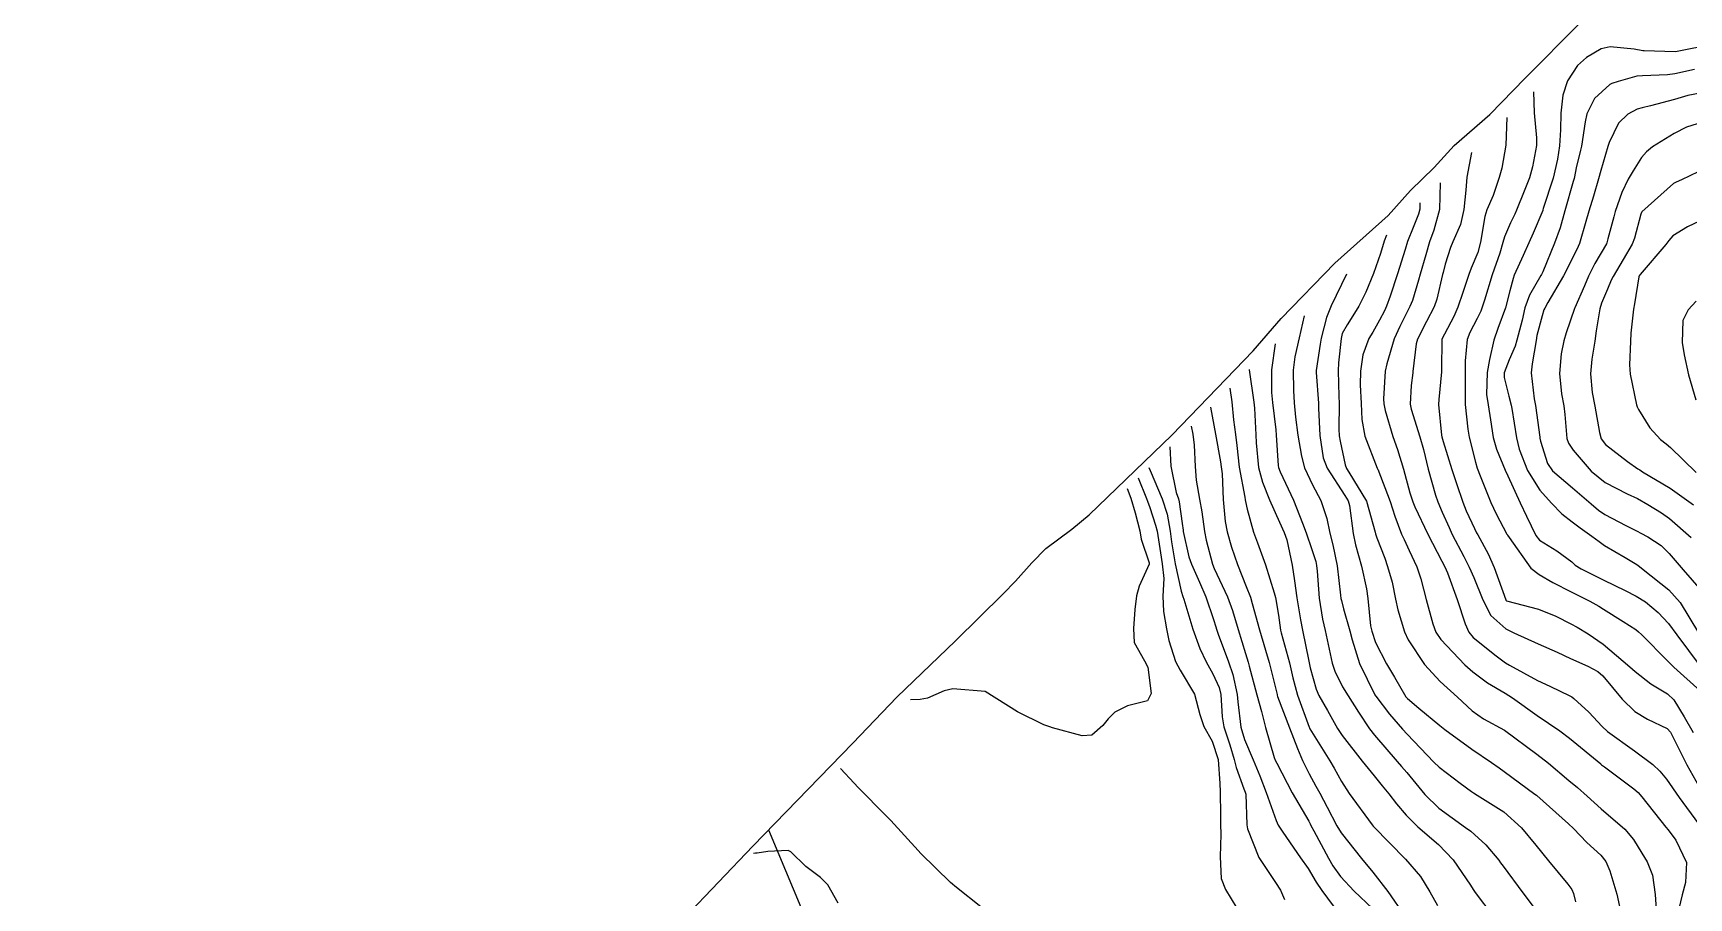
# Model space of a CAD drawing. Header units: metres. Extents: x 298520 to 308411, y 7433745 to 7450750.
# Drawn here: x 300426 to 300527.9, y 7446935 to 7446988.2 of the extents above; entities that cross this region are included whole.
import ezdxf

# ---------------------------------------------------------------- set-up
doc = ezdxf.new("R2010")
doc.units = ezdxf.units.M
doc.header["$LTSCALE"] = 10
for name, color, linetype in [('Area', 45, 'Continuous'), ('Curvas de Nivel 1m', 11, 'Continuous'), ('Curvas de Nivel 5m', 15, 'Continuous'), ('Vias Primárias', 230, 'Continuous')]:
    doc.layers.add(name, color=color, linetype=linetype)

msp = doc.modelspace()

# ---------------------------------------------------------------- linework, layer by layer
at = {"layer": 'Area'}
msp.add_polyline3d([(300466.1, 7446933.74, 695.44), (300470.34, 7446938.18, 695.79), (300476.48, 7446944.5, 697.4), (300479.19, 7446947.34, 697.71), (300482.8, 7446950.81, 698.09), (300485.74, 7446953.7, 699.79), (300486.5, 7446954.48, 699.85), (300487.5, 7446955.6, 700.25), (300488.36, 7446956.49, 700.52), (300489.96, 7446957.67, 699), (300491.03, 7446958.56, 699.15), (300496.11, 7446963.47, 704.86), (300501.12, 7446968.66, 697.79), (300502.85, 7446970.65, 713.51), (300506.14, 7446974.05, 710.78), (300509.44, 7446976.98, 706.86), (300510.8, 7446978.52, 705.06), (300512.26, 7446979.94, 683.2), (300513.49, 7446981.28, 710.87), (300515.68, 7446983.2, 687.98), (300517.87, 7446985.43, 686.23), (300521.2, 7446988.8, 680.25)], dxfattribs=at)
at = {"layer": 'Curvas de Nivel 1m', "flags": 128}
for points, elevation in [([(300528.87, 7446987.39), (300527.72, 7446987.17), (300527.21, 7446987.07), (300527.1, 7446987.06), (300525.19, 7446987.12), (300525.1, 7446987.12), (300524.57, 7446987.22), (300523.1, 7446987.36), (300522.54, 7446987.24), (300521.64, 7446986.7), (300521.09, 7446986.21), (300520.46, 7446985.26), (300520.19, 7446984.38), (300520.05, 7446983.27), (300520.03, 7446982.25), (300519.98, 7446981.27), (300519.85, 7446980.44), (300519.58, 7446979.27), (300518.98, 7446977.4), (300518.95, 7446977.32), (300518.94, 7446977.28), (300518.35, 7446975.9), (300518.08, 7446975.29), (300517.73, 7446974.51), (300517.19, 7446973.3), (300517.12, 7446973.11), (300516.92, 7446972.35), (300516.65, 7446971.3), (300516.18, 7446970.02), (300515.94, 7446969.31), (300515.67, 7446968.12), (300515.53, 7446967.32), (300515.49, 7446965.96), (300515.58, 7446965.32), (300515.73, 7446964.41), (300515.9, 7446963.31), (300516.09, 7446962.6), (300516.63, 7446961.3), (300516.79, 7446960.96), (300517.56, 7446959.29), (300517.94, 7446958.47), (300518.51, 7446957.28), (300518.74, 7446957.01), (300519.81, 7446956.34), (300520.73, 7446955.66), (300520.95, 7446955.47), (300521.31, 7446955.24), (300522.71, 7446954.53), (300524.01, 7446953.91), (300524.7, 7446953.56), (300525.26, 7446953.2), (300526.05, 7446952.56), (300526.68, 7446951.87), (300527.19, 7446951.17), (300528.64, 7446949.24)], 681), ([(300518.37, 7446984.59), (300518.41, 7446983.29), (300518.57, 7446981.75), (300518.57, 7446981.28), (300518.32, 7446979.98), (300518.13, 7446979.29), (300517.81, 7446978.48), (300517.32, 7446977.3), (300517.22, 7446977.06), (300516.97, 7446976.52), (300516.6, 7446975.66), (300516.49, 7446975.31), (300516.3, 7446974.67), (300515.84, 7446973.32), (300515.35, 7446971.76), (300515.22, 7446971.33), (300515.14, 7446971.1), (300514.9, 7446970.64), (300514.45, 7446969.77), (300514.3, 7446969.34), (300514.17, 7446968.04), (300514.17, 7446967.34), (300514.17, 7446966.02), (300514.18, 7446965.34), (300514.33, 7446963.83), (300514.41, 7446963.33), (300514.8, 7446961.81), (300514.9, 7446961.44), (300514.94, 7446961.33), (300515.05, 7446961.07), (300515.74, 7446959.32), (300516.07, 7446958.63), (300516.74, 7446957.36), (300516.77, 7446957.32), (300516.78, 7446957.3), (300516.87, 7446957.17), (300518.22, 7446955.28), (300518.72, 7446954.88), (300519.57, 7446954.4), (300520.7, 7446953.82), (300521.85, 7446953.24), (300522.4, 7446952.94), (300522.69, 7446952.76), (300523.9, 7446952), (300524.68, 7446951.5), (300524.84, 7446951.37), (300525.02, 7446951.2), (300526.65, 7446949.55), (300527.02, 7446949.18), (300528.63, 7446947.73)], 682), ([(300529.07, 7446984.59), (300527.88, 7446984.36), (300527.06, 7446984.11), (300525.58, 7446983.72), (300525.06, 7446983.61), (300524.75, 7446983.52), (300524.18, 7446983.22), (300523.61, 7446982.66), (300523.04, 7446981.48), (300522.98, 7446981.29), (300522.96, 7446981.23), (300522.51, 7446979.74), (300522.37, 7446979.24), (300522.07, 7446978.16), (300521.78, 7446977.24), (300521.59, 7446976.62), (300521.2, 7446975.25), (300521.13, 7446975.07), (300520.95, 7446974.69), (300520.23, 7446973.26), (300519.26, 7446971.62), (300519.07, 7446971.28), (300519.02, 7446971.17), (300518.91, 7446970.81), (300518.59, 7446969.59), (300518.53, 7446969.28), (300518.3, 7446967.86), (300518.23, 7446967.29), (300518.42, 7446965.7), (300518.5, 7446965.28), (300518.76, 7446963.33), (300518.77, 7446963.28), (300518.81, 7446963.1), (300519.23, 7446961.71), (300519.54, 7446961.27), (300520.78, 7446960.23), (300521.92, 7446959.24), (300522.37, 7446958.85), (300522.76, 7446958.59), (300524.06, 7446957.91), (300524.75, 7446957.56), (300524.98, 7446957.44), (300525.42, 7446957.2), (300526.23, 7446956.68), (300526.73, 7446956.19), (300527.59, 7446955.17), (300528.7, 7446953.91)], 679), ([(300516.74, 7446983), (300516.68, 7446981.3), (300516.43, 7446979.89), (300516.26, 7446979.31), (300515.89, 7446978.22), (300515.51, 7446977.32), (300515.39, 7446976.91), (300515.12, 7446975.33), (300514.95, 7446974.7), (300514.54, 7446973.73), (300514.39, 7446973.34), (300514.02, 7446972.25), (300513.72, 7446971.34), (300513.48, 7446970.77), (300512.89, 7446969.67), (300512.78, 7446969.46), (300512.74, 7446969.35), (300512.71, 7446967.5), (300512.71, 7446967.35), (300512.54, 7446965.66), (300512.53, 7446965.35), (300512.71, 7446963.46), (300512.73, 7446963.35), (300512.81, 7446963.08), (300513.35, 7446961.34), (300513.63, 7446960.49), (300514.02, 7446959.34), (300514.24, 7446958.81), (300514.75, 7446957.71), (300514.87, 7446957.46), (300514.95, 7446957.33), (300515.58, 7446956.17), (300515.95, 7446955.31), (300516.67, 7446953.32), (300516.68, 7446953.3), (300516.72, 7446953.27), (300518.69, 7446952.76), (300519.74, 7446952.32), (300520.68, 7446951.86), (300521.06, 7446951.64), (300521.73, 7446951.24), (300522.66, 7446950.61), (300524.31, 7446949.21), (300524.64, 7446948.91), (300525.6, 7446948.16), (300526.63, 7446947.54), (300527.02, 7446947.18), (300527.64, 7446946.14), (300528.2, 7446945.16)], 683), ([(300529.05, 7446982.8), (300527.8, 7446982.42), (300527.04, 7446982.03), (300525.7, 7446981.2), (300525.33, 7446980.9), (300525.02, 7446980.54), (300524.5, 7446979.72), (300524.21, 7446979.22), (300523.81, 7446978.4), (300523.4, 7446977.23), (300523.31, 7446976.89), (300522.96, 7446975.55), (300522.89, 7446975.3), (300522.86, 7446975.23), (300522.15, 7446974.03), (300521.76, 7446973.24), (300521.52, 7446972.65), (300520.91, 7446971.29), (300520.9, 7446971.25), (300520.39, 7446969.76), (300520.24, 7446969.26), (300520.08, 7446968.47), (300519.97, 7446967.26), (300520.1, 7446966.01), (300520.24, 7446965.26), (300520.31, 7446964.74), (300520.43, 7446963.26), (300520.52, 7446962.96), (300520.81, 7446962.54), (300521.93, 7446961.24), (300522.78, 7446960.54), (300524.13, 7446959.86), (300524.77, 7446959.56), (300525.41, 7446959.2), (300526.26, 7446958.69), (300526.75, 7446958.34), (300528.08, 7446957.17)], 678), ([(300514.55, 7446980.85), (300514.28, 7446979.33), (300514.21, 7446978.54), (300514.09, 7446977.34), (300513.89, 7446976.42), (300513.41, 7446975.35), (300513.27, 7446975.02), (300512.94, 7446973.98), (300512.81, 7446973.48), (300512.77, 7446973.35), (300512.43, 7446971.84), (300512.26, 7446971.36), (300511.8, 7446970.46), (300511.24, 7446969.37), (300511.16, 7446969.09), (300510.95, 7446967.37), (300510.94, 7446967.29), (300510.85, 7446966.51), (300510.79, 7446965.37), (300510.84, 7446965.07), (300511.39, 7446963.36), (300511.6, 7446962.57), (300511.89, 7446961.36), (300512.34, 7446959.78), (300512.49, 7446959.35), (300512.76, 7446958.72), (300513.18, 7446957.78), (300513.38, 7446957.34), (300514.08, 7446955.99), (300514.41, 7446955.33), (300514.71, 7446954.7), (300515.26, 7446953.32), (300515.74, 7446952.37), (300516.68, 7446951.54), (300517.16, 7446951.3), (300518.66, 7446950.62), (300519.83, 7446950.1), (300520.65, 7446949.72), (300521.72, 7446949.24), (300522.33, 7446948.92), (300522.64, 7446948.65), (300523.83, 7446947.22), (300524.62, 7446946.46), (300525.39, 7446945.98), (300526.61, 7446945.41), (300526.81, 7446945.18), (300527.04, 7446944.73), (300527.81, 7446943.17), (300528.56, 7446941.86)], 684), ([(300528.51, 7446979.67), (300527.48, 7446979.18), (300527.15, 7446979.03), (300527, 7446978.94), (300525.05, 7446977.21), (300525.02, 7446977.17), (300524.98, 7446977.07), (300524.59, 7446975.58), (300524.45, 7446975.22), (300523.89, 7446974.27), (300523.28, 7446973.23), (300523.16, 7446972.99), (300522.93, 7446972.44), (300522.56, 7446971.59), (300522.46, 7446971.23), (300522.24, 7446969.89), (300522.14, 7446969.24), (300521.97, 7446968.14), (300521.89, 7446967.24), (300521.99, 7446966.09), (300522.15, 7446965.24), (300522.43, 7446963.62), (300522.55, 7446963.23), (300522.81, 7446962.89), (300524.17, 7446961.85), (300524.79, 7446961.4), (300524.91, 7446961.32), (300525.09, 7446961.21), (300526.78, 7446960.21), (300528.22, 7446959.17)], 677), ([(300511.38, 7446977.76), (300511.37, 7446977.37), (300511.29, 7446977.06), (300510.97, 7446976.25), (300510.63, 7446975.37), (300510.47, 7446974.89), (300510, 7446973.38), (300509.55, 7446972.02), (300509.32, 7446971.39), (300509.2, 7446971.11), (300508.9, 7446970.53), (300508.48, 7446969.81), (300508.25, 7446969.41), (300507.88, 7446968.4), (300507.73, 7446967.41), (300507.7, 7446966.56), (300507.76, 7446965.41), (300507.82, 7446964.42), (300507.99, 7446963.41), (300508.76, 7446961.43), (300508.78, 7446961.4), (300508.79, 7446961.36), (300509.56, 7446959.39), (300509.85, 7446958.48), (300510.26, 7446957.38), (300510.41, 7446957.04), (300510.73, 7446956.37), (300511.2, 7446955.37), (300511.45, 7446954.62), (300511.78, 7446953.36), (300512.17, 7446951.86), (300512.36, 7446951.35), (300512.67, 7446950.89), (300514.15, 7446949.33), (300514.64, 7446948.89), (300515.54, 7446948.23), (300516.63, 7446947.58), (300517.08, 7446947.3), (300518.61, 7446946.21), (300519.99, 7446945.27), (300520.6, 7446944.82), (300522.51, 7446943.23), (300522.54, 7446943.2), (300522.57, 7446943.18), (300522.75, 7446943.05), (300524.56, 7446941.69), (300524.82, 7446941.47), (300525.05, 7446941.2), (300526.53, 7446939.35), (300526.66, 7446939.18), (300527.14, 7446938.55), (300527.79, 7446937.17), (300527.72, 7446935.94), (300527.53, 7446935.17), (300527.33, 7446934.31)], 686), ([(300528.98, 7446976.81), (300527.86, 7446976.28), (300526.96, 7446975.72), (300526.7, 7446975.44), (300526.51, 7446975.19), (300524.93, 7446973.35), (300524.87, 7446973.27), (300524.85, 7446973.21), (300524.59, 7446971.54), (300524.54, 7446971.21), (300524.37, 7446969.74), (300524.34, 7446969.22), (300524.29, 7446967.79), (300524.33, 7446967.22), (300524.72, 7446965.33), (300524.76, 7446965.21), (300524.83, 7446965.05), (300525.54, 7446963.92), (300526.2, 7446963.19), (300526.55, 7446962.92), (300526.81, 7446962.7), (300528.39, 7446961.16)], 676), ([(300509.32, 7446975.76), (300509.19, 7446975.4), (300508.95, 7446974.64), (300508.53, 7446973.4), (300508.06, 7446972.27), (300507.62, 7446971.41), (300507.35, 7446970.97), (300506.9, 7446970.26), (300506.6, 7446969.71), (300506.53, 7446969.42), (300506.37, 7446967.92), (300506.35, 7446967.43), (300506.4, 7446965.87), (300506.41, 7446965.42), (300506.4, 7446963.84), (300506.42, 7446963.43), (300506.47, 7446963.09), (300506.79, 7446961.63), (300506.87, 7446961.42), (300507.02, 7446961.18), (300508.09, 7446959.41), (300508.64, 7446957.5), (300508.66, 7446957.4), (300508.74, 7446957.15), (300509.22, 7446955.89), (300509.4, 7446955.39), (300509.67, 7446954.42), (300509.89, 7446953.38), (300510.02, 7446952.72), (300510.43, 7446951.37), (300510.67, 7446950.87), (300511.66, 7446949.36), (300512.63, 7446948.3), (300513.69, 7446947.34), (300514.61, 7446946.5), (300515.29, 7446946), (300516.6, 7446945.3), (300518.58, 7446943.83), (300519.3, 7446943.27), (300520.56, 7446942.22), (300521.08, 7446941.78), (300521.67, 7446941.24), (300522.54, 7446940.47), (300524, 7446939.22), (300524.52, 7446938.59), (300525.05, 7446937.74), (300525.37, 7446937.2), (300525.69, 7446936.39), (300525.87, 7446935.19), (300525.97, 7446933.68)], 687), ([(300506.87, 7446973.36), (300505.92, 7446971.43), (300505.63, 7446970.71), (300505.31, 7446969.44), (300505.25, 7446969.06), (300505, 7446967.44), (300504.99, 7446967.31), (300505.14, 7446965.44), (300505.15, 7446965.13), (300505.23, 7446963.44), (300505.43, 7446962.07), (300505.67, 7446961.44), (300506.77, 7446959.75), (300506.96, 7446959.42), (300507.05, 7446959.13), (300507.27, 7446957.41), (300507.43, 7446956.71), (300507.79, 7446955.41), (300508.09, 7446954.01), (300508.18, 7446953.41), (300508.35, 7446951.73), (300508.42, 7446951.4), (300508.66, 7446950.7), (300509.33, 7446949.39), (300509.83, 7446948.58), (300510.52, 7446947.37), (300510.56, 7446947.31), (300510.62, 7446947.25), (300511.32, 7446946.66), (300512.61, 7446945.6), (300512.92, 7446945.35), (300514.59, 7446944.15), (300515.79, 7446943.31), (300516.26, 7446942.99), (300516.57, 7446942.77), (300518.45, 7446941.38), (300518.55, 7446941.3), (300518.59, 7446941.28), (300520.53, 7446939.55), (300520.83, 7446939.26), (300521.66, 7446938.39), (300522.51, 7446937.62), (300522.82, 7446937.23), (300523.07, 7446936.65), (300523.5, 7446935.22), (300523.8, 7446933.88)], 688), ([(300504.26, 7446970.81), (300503.95, 7446969.45), (300503.69, 7446968.28), (300503.59, 7446967.46), (300503.61, 7446966.21), (300503.65, 7446965.46), (300503.72, 7446964.57), (300503.87, 7446963.46), (300504.09, 7446962.17), (300504.28, 7446961.46), (300504.78, 7446960.41), (300505.29, 7446959.44), (300505.66, 7446958.34), (300505.85, 7446957.43), (300506.02, 7446956.72), (300506.3, 7446955.43), (300506.5, 7446953.62), (300506.52, 7446953.42), (300506.55, 7446953.28), (300506.69, 7446952.78), (300507.07, 7446951.42), (300507.21, 7446950.87), (300507.66, 7446949.41), (300508.62, 7446947.49), (300508.66, 7446947.43), (300508.68, 7446947.4), (300509.52, 7446946.29), (300510.31, 7446945.37), (300510.6, 7446945.06), (300512.24, 7446943.35), (300512.57, 7446943.03), (300513.86, 7446942.04), (300514.55, 7446941.53), (300514.68, 7446941.45), (300514.91, 7446941.32), (300516.54, 7446940.28), (300517.63, 7446939.29), (300518.51, 7446938.24), (300519.29, 7446937.27), (300520.49, 7446935.84), (300520.73, 7446935.5), (300520.83, 7446935.25), (300520.97, 7446934.75)], 689), ([(300500.88, 7446967.51), (300500.88, 7446967.49), (300501.16, 7446965.49), (300501.2, 7446965.13), (300501.28, 7446963.49), (300501.3, 7446962.99), (300501.46, 7446961.48), (300501.7, 7446960.56), (300502.13, 7446959.48), (300502.75, 7446958.11), (300503.04, 7446957.47), (300503.19, 7446957.02), (300503.53, 7446955.46), (300503.67, 7446954.5), (300503.82, 7446953.46), (300504.04, 7446952.09), (300504.15, 7446951.46), (300504.55, 7446949.55), (300504.57, 7446949.45), (300504.64, 7446949.15), (300505.01, 7446947.83), (300505.17, 7446947.44), (300505.7, 7446946.52), (300506.31, 7446945.42), (300506.6, 7446944.99), (300507.83, 7446943.41), (300508.56, 7446942.49), (300509.06, 7446941.89), (300509.48, 7446941.39), (300509.95, 7446940.78), (300510.54, 7446940.08), (300511.26, 7446939.36), (300512.52, 7446938.27), (300513.43, 7446937.34), (300514.49, 7446935.78), (300514.66, 7446935.5), (300514.78, 7446935.33), (300515.88, 7446933.89)], 691), ([(300499.69, 7446966.35), (300499.81, 7446965.51), (300499.92, 7446964.41), (300500.04, 7446963.5), (300500.12, 7446962.82), (300500.27, 7446961.5), (300500.62, 7446959.64), (300500.64, 7446959.49), (300500.65, 7446959.38), (300500.76, 7446958.9), (300501.15, 7446957.49), (300501.38, 7446956.84), (300501.88, 7446955.48), (300502.42, 7446953.75), (300502.49, 7446953.47), (300502.68, 7446952.38), (300502.81, 7446951.47), (300502.85, 7446951.29), (300503.35, 7446949.46), (300503.57, 7446948.52), (300503.86, 7446947.46), (300504.56, 7446945.5), (300504.58, 7446945.45), (300504.6, 7446945.4), (300505.85, 7446943.43), (300506.11, 7446942.97), (300506.56, 7446942.15), (300507.04, 7446941.42), (300508.44, 7446939.49), (300508.51, 7446939.4), (300508.53, 7446939.38), (300510.5, 7446937.38), (300511.43, 7446936.3), (300511.99, 7446935.36), (300512.47, 7446934.52)], 692), ([(300498.5, 7446965.19), (300498.81, 7446963.52), (300499.11, 7446961.83), (300499.16, 7446961.51), (300499.21, 7446961.09), (300499.28, 7446959.51), (300499.39, 7446958.15), (300499.52, 7446957.51), (300499.79, 7446956.56), (300500.16, 7446955.5), (300500.7, 7446954.16), (300500.96, 7446953.49), (300501.06, 7446953.11), (300501.51, 7446951.48), (300501.89, 7446950.24), (300502.11, 7446949.48), (300502.59, 7446947.51), (300502.6, 7446947.47), (300502.62, 7446947.39), (300503.35, 7446945.46), (300503.86, 7446944.19), (300504.15, 7446943.45), (300504.56, 7446942.63), (300504.98, 7446941.87), (300505.22, 7446941.44), (300505.68, 7446940.57), (300506.27, 7446939.42), (300506.53, 7446939), (300507.79, 7446937.41), (300508.49, 7446936.57), (300509.42, 7446935.39), (300510.46, 7446933.86)], 693), ([(300497.3, 7446964.02), (300497.4, 7446963.53), (300497.5, 7446962.84), (300497.55, 7446961.53), (300497.61, 7446960.7), (300497.83, 7446959.53), (300497.97, 7446958.74), (300498.12, 7446957.53), (300498.22, 7446957), (300498.61, 7446955.52), (300498.72, 7446955.25), (300499.55, 7446953.51), (300499.85, 7446952.67), (300500.2, 7446951.5), (300500.65, 7446950.03), (300500.82, 7446949.49), (300500.88, 7446949.25), (300501.35, 7446947.48), (300501.63, 7446946.46), (300501.89, 7446945.48), (300502.42, 7446943.63), (300502.48, 7446943.47), (300502.57, 7446943.27), (300503.53, 7446941.46), (300504.54, 7446939.71), (300504.63, 7446939.54), (300504.68, 7446939.45), (300504.85, 7446939.12), (300505.76, 7446937.43), (300506.03, 7446936.96), (300506.49, 7446936.31), (300507.33, 7446935.41), (300508.47, 7446934.34)], 694), ([(300494.7, 7446961.48), (300494.79, 7446961.28), (300495.52, 7446959.55), (300495.82, 7446958.61), (300496.01, 7446957.55), (300496.09, 7446956.9), (300496.32, 7446955.54), (300496.7, 7446953.86), (300496.8, 7446953.54), (300496.85, 7446953.38), (300497.41, 7446951.53), (300497.85, 7446950.33), (300498.22, 7446949.52), (300498.64, 7446948.78), (300499.04, 7446947.93), (300499.13, 7446947.51), (300499.22, 7446946.12), (300499.31, 7446945.51), (300499.68, 7446944.41), (300499.96, 7446943.5), (300500.08, 7446943.01), (300500.55, 7446941.7), (300500.64, 7446941.49), (300500.67, 7446941.37), (300500.74, 7446939.49), (300500.78, 7446939.24), (300501.47, 7446937.48), (300502.49, 7446935.94), (300502.8, 7446935.47), (300503.05, 7446934.88)], 696), ([(300493.37, 7446960.18), (300493.59, 7446959.58), (300493.87, 7446958.69), (300494.14, 7446957.57), (300494.23, 7446957.06), (300494.72, 7446955.6), (300494.73, 7446955.57), (300494.72, 7446955.52), (300494.1, 7446954.17), (300493.94, 7446953.57), (300493.84, 7446952.73), (300493.76, 7446951.57), (300493.8, 7446950.71), (300494.44, 7446949.57), (300494.65, 7446949.19), (300494.85, 7446947.57), (300494.62, 7446947.11), (300493.39, 7446946.81), (300492.61, 7446946.42), (300492.19, 7446946.01), (300491.87, 7446945.6), (300491.2, 7446945), (300490.59, 7446944.97), (300488.78, 7446945.46), (300488.6, 7446945.51), (300488.23, 7446945.64), (300486.61, 7446946.44), (300484.62, 7446947.68), (300482.63, 7446947.86), (300482.1, 7446947.72), (300481.07, 7446947.27), (300480.62, 7446947.2), (300480.04, 7446947.17)], 698), ([(300494.04, 7446960.83), (300494.55, 7446959.56), (300494.61, 7446959.41), (300494.76, 7446959.01), (300495.12, 7446957.93), (300495.21, 7446957.56), (300495.41, 7446956.23), (300495.53, 7446955.55), (300495.62, 7446954.65), (300495.57, 7446953.55), (300495.61, 7446952.62), (300495.78, 7446951.55), (300495.93, 7446950.82), (300496.35, 7446949.54), (300496.64, 7446949.01), (300497.52, 7446947.53), (300497.85, 7446946.28), (300498.09, 7446945.53), (300498.59, 7446944.63), (300498.96, 7446943.51), (300499.07, 7446942.03), (300499.09, 7446941.51), (300499.11, 7446940.08), (300499.11, 7446939.51), (300499.13, 7446938.9), (300499.1, 7446937.51), (300499.16, 7446936.18), (300499.41, 7446935.51), (300500.46, 7446933.79)], 697), ([(300484.46, 7446934.36), (300482.76, 7446935.71), (300482.61, 7446935.83), (300482.49, 7446935.93), (300480.67, 7446937.73), (300480.51, 7446937.9), (300478.82, 7446939.76), (300478.67, 7446939.9), (300478.54, 7446940.03), (300476.81, 7446941.78), (300476.56, 7446942.04), (300475.73, 7446942.96)], 697), ([(300475.59, 7446934.67), (300474.95, 7446935.8), (300474.49, 7446936.25), (300473.6, 7446936.92), (300472.67, 7446937.83), (300472.5, 7446937.91), (300471.26, 7446937.84), (300470.6, 7446937.75), (300470.5, 7446937.74), (300470.38, 7446937.73)], 696)]:
    msp.add_lwpolyline(points, dxfattribs=dict(at, elevation=elevation))
at = {"layer": 'Curvas de Nivel 5m', "flags": 128}
for points, elevation in [([(300528.28, 7446985.97), (300527.08, 7446985.7), (300526.63, 7446985.64), (300525.08, 7446985.58), (300524.74, 7446985.55), (300523.59, 7446985.22), (300523.2, 7446985.1), (300523.07, 7446985.03), (300522.13, 7446984.17), (300521.66, 7446983.24), (300521.55, 7446982.75), (300521.32, 7446981.25), (300521.27, 7446981), (300521.01, 7446979.92), (300520.9, 7446979.36), (300520.87, 7446979.25), (300520.82, 7446979.07), (300520.3, 7446977.26), (300520.01, 7446976.22), (300519.67, 7446975.27), (300518.94, 7446973.51), (300518.86, 7446973.35), (300518.83, 7446973.28), (300518.12, 7446972.08), (300517.85, 7446971.29), (300517.67, 7446970.53), (300517.36, 7446969.3), (300517.25, 7446968.93), (300516.87, 7446968.09), (300516.58, 7446967.3), (300516.56, 7446967.01), (300516.85, 7446965.86), (300517, 7446965.3), (300517.04, 7446965.1), (300517.33, 7446963.29), (300517.49, 7446962.61), (300518.01, 7446961.29), (300518.77, 7446960.08), (300519.48, 7446959.27), (300520.12, 7446958.63), (300520.75, 7446958.12), (300521.25, 7446957.75), (300521.96, 7446957.24), (300522.41, 7446956.91), (300522.74, 7446956.68), (300524.02, 7446955.93), (300524.73, 7446955.51), (300524.9, 7446955.38), (300525.13, 7446955.2), (300526.7, 7446953.95), (300527.41, 7446953.17), (300528.53, 7446951.3)], 680), ([(300512.64, 7446978.99), (300512.6, 7446977.35), (300512.24, 7446976.08), (300511.98, 7446975.36), (300511.74, 7446974.56), (300511.41, 7446973.37), (300511.3, 7446972.99), (300510.92, 7446971.75), (300510.76, 7446971.37), (300510.14, 7446970.14), (300509.81, 7446969.39), (300509.34, 7446967.86), (300509.25, 7446967.39), (300509.14, 7446965.69), (300509.16, 7446965.4), (300509.25, 7446964.98), (300509.71, 7446963.39), (300510, 7446962.58), (300510.37, 7446961.38), (300510.77, 7446959.92), (300510.95, 7446959.37), (300511.07, 7446959.05), (300511.87, 7446957.36), (300512.73, 7446955.71), (300512.91, 7446955.35), (300513.08, 7446954.99), (300513.67, 7446953.34), (300514.17, 7446951.85), (300514.4, 7446951.33), (300514.67, 7446951.01), (300516.08, 7446949.88), (300516.65, 7446949.46), (300516.89, 7446949.3), (300518.63, 7446948.37), (300519.38, 7446948.02), (300520.62, 7446947.42), (300520.73, 7446947.36), (300520.86, 7446947.26), (300521.78, 7446946.41), (300522.61, 7446945.53), (300522.94, 7446945.23), (300524.59, 7446944.04), (300525.71, 7446943.19), (300526.16, 7446942.78), (300526.56, 7446942.29), (300527.34, 7446941.17), (300528.53, 7446939.54)], 685), ([(300528.38, 7446971.7), (300527.9, 7446971.17), (300527.56, 7446970.52), (300527.52, 7446969.17), (300527.64, 7446968.41), (300527.92, 7446967.17), (300528.36, 7446965.64)], 675), ([(300502.48, 7446969.08), (300502.25, 7446967.48), (300502.25, 7446966.08), (300502.31, 7446965.48), (300502.51, 7446963.78), (300502.54, 7446963.47), (300502.67, 7446961.6), (300502.69, 7446961.47), (300502.79, 7446961.21), (300503.6, 7446959.46), (300504.15, 7446958.05), (300504.38, 7446957.45), (300504.73, 7446956.43), (300504.97, 7446955.69), (300505.03, 7446955.45), (300505.06, 7446955.1), (300505.18, 7446953.44), (300505.39, 7446952.15), (300505.55, 7446951.44), (300505.79, 7446950.3), (300505.98, 7446949.43), (300506.15, 7446948.93), (300506.63, 7446947.97), (300506.96, 7446947.42), (300507.6, 7446946.42), (300508.29, 7446945.4), (300508.6, 7446945), (300509.99, 7446943.38), (300510.26, 7446943.07), (300510.57, 7446942.71), (300511.68, 7446941.36), (300512.54, 7446940.52), (300514.19, 7446939.33), (300514.52, 7446939.09), (300515.45, 7446938.26), (300516.25, 7446937.3), (300516.35, 7446937.15), (300516.5, 7446936.94), (300517.71, 7446935.29), (300518.47, 7446934.3)], 690), ([(300495.99, 7446962.74), (300496.06, 7446961.55), (300496.38, 7446959.93), (300496.52, 7446959.54), (300496.57, 7446959.35), (300496.75, 7446958.03), (300496.81, 7446957.61), (300496.82, 7446957.54), (300497.17, 7446955.98), (300497.32, 7446955.53), (300497.83, 7446954.41), (300498.2, 7446953.52), (300498.68, 7446952.12), (300498.82, 7446951.66), (300498.86, 7446951.52), (300498.96, 7446951.22), (300499.6, 7446949.51), (300499.87, 7446948.73), (300500.13, 7446947.5), (300500.18, 7446947.06), (300500.37, 7446945.49), (300500.59, 7446944.74), (300501.13, 7446943.48), (300501.54, 7446942.5), (300501.93, 7446941.48), (300502.54, 7446939.76), (300502.67, 7446939.47), (300502.95, 7446939.04), (300504.04, 7446937.45), (300504.5, 7446936.79), (300505.01, 7446935.96), (300505.34, 7446935.44), (300506.46, 7446933.95)], 695)]:
    msp.add_lwpolyline(points, dxfattribs=dict(at, elevation=elevation))
at = {"layer": 'Vias Primárias', "elevation": 696.04}
msp.add_lwpolyline([(300471.3, 7446939.17), (300481.81, 7446914), (300435.6, 7446893.14, -0.129072), (300428.92, 7446892.01, -0.005056), (300426.04, 7446892.3, -1.772153)], format="xyb", dxfattribs=at)

doc.saveas('drawing.dxf')
